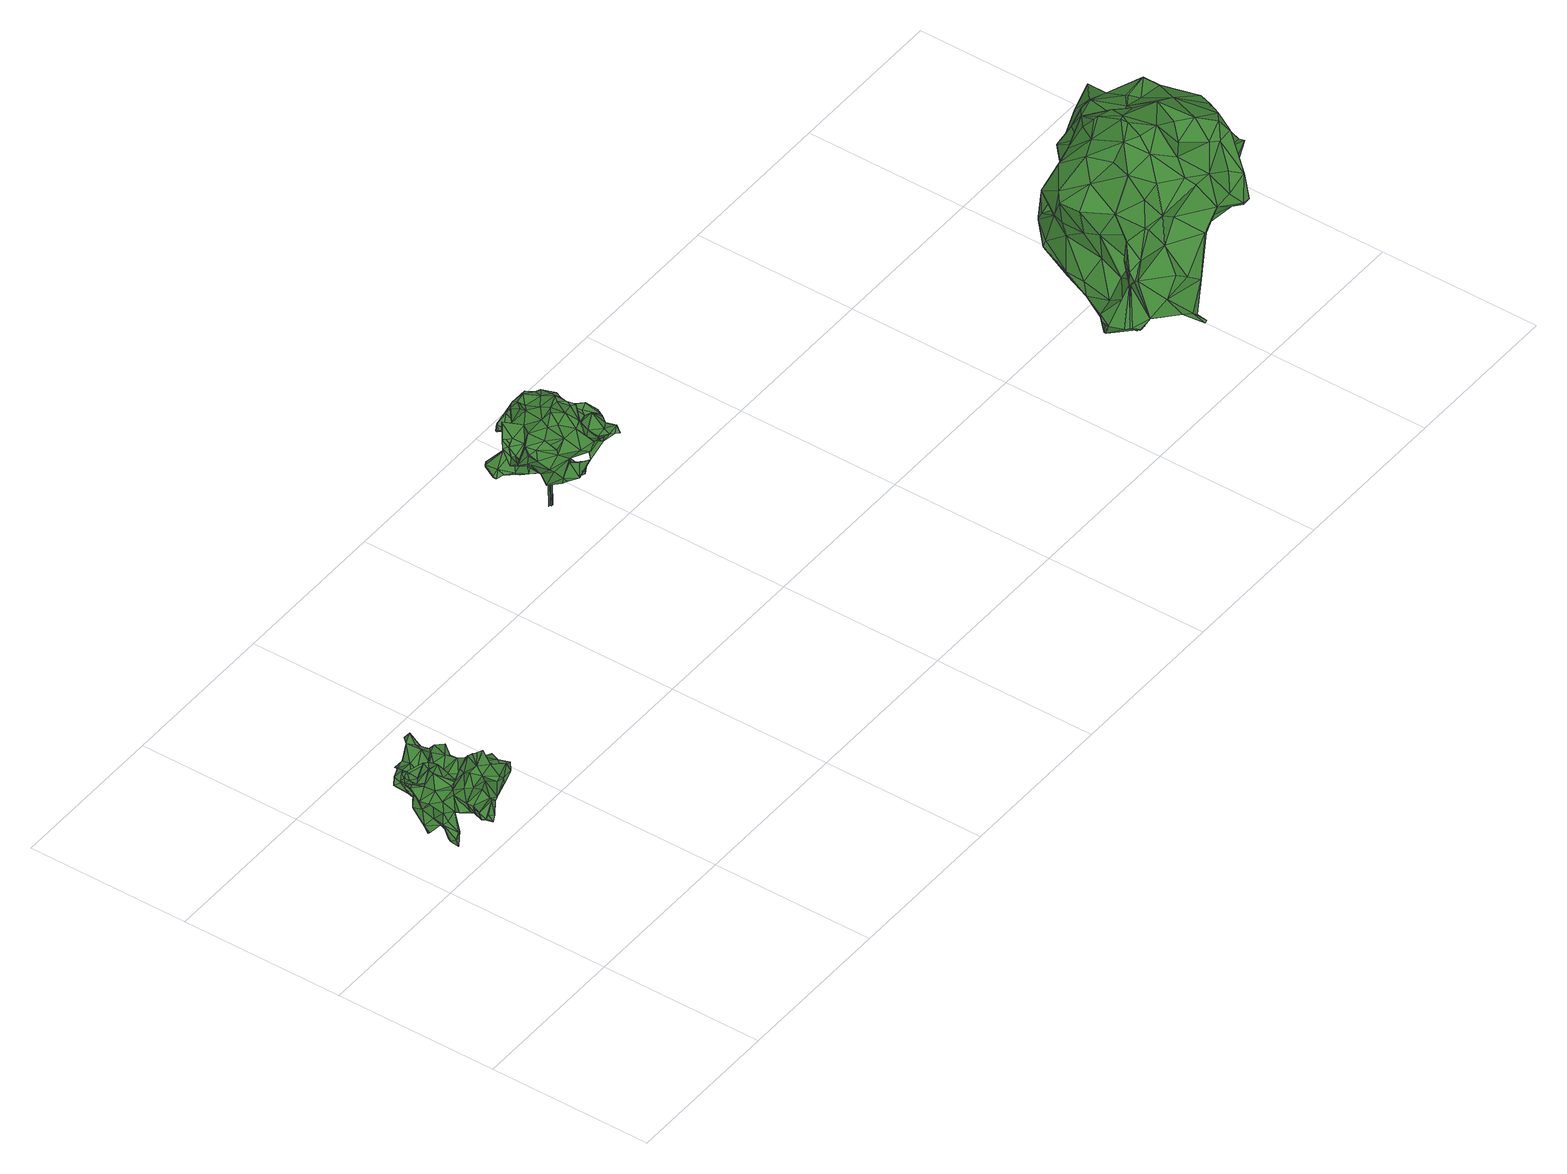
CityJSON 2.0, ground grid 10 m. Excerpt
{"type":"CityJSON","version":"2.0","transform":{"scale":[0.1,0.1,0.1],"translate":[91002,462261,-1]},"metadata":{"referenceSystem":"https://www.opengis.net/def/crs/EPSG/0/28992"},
"CityObjects":{
"tree1":{"type":"SolitaryVegetationObject","attributes":{"gtid":287,"crown_width_m":5.59,"crown_median_z":4.07,"trunk_H_m":3.71,"trunk_DBH_m":0.166,"trunk_radius_m":0.0831,"trunk_base_height_m":0.36,"original_gtid":"292"},"geometry":[{"type":"MultiSurface","lod":"3","boundaries":[[[0,1,2]],[[3,4,5]],[[6,7,8]],[[9,10,11]],[[12,13,14]],[[15,16,17]],[[4,18,19]],[[20,21,22]],[[23,24,25]],[[26,27,28]],[[29,30,31]],[[32,33,34]],[[32,8,33]],[[35,36,23]],[[37,38,39]],[[37,39,40]],[[33,24,23]],[[17,41,42]],[[43,44,45]],[[35,23,25]],[[46,47,48]],[[49,48,47]],[[50,51,52]],[[53,54,7]],[[55,56,57]],[[58,59,20]],[[43,60,44]],[[43,61,60]],[[62,63,64]],[[65,64,63]],[[66,17,67]],[[15,68,69]],[[17,42,67]],[[70,71,68]],[[72,73,65]],[[74,75,76]],[[36,77,78]],[[79,54,80]],[[26,78,27]],[[81,82,83]],[[84,82,81]],[[85,86,14]],[[87,88,29]],[[89,90,91]],[[91,90,92]],[[93,94,95]],[[87,96,88]],[[42,41,97]],[[56,79,57]],[[48,98,99]],[[100,18,101]],[[102,103,104]],[[20,59,105]],[[21,106,22]],[[107,108,109]],[[110,111,112]],[[113,3,5]],[[114,115,116]],[[117,49,54]],[[55,118,56]],[[119,118,55]],[[2,120,0]],[[17,68,15]],[[4,121,5]],[[48,122,1]],[[55,57,123]],[[55,123,124]],[[13,125,85]],[[20,126,37]],[[46,24,127]],[[128,96,87]],[[94,129,130]],[[105,59,81]],[[131,132,102]],[[10,133,128]],[[9,133,10]],[[42,99,98]],[[42,134,99]],[[135,26,28]],[[19,100,136]],[[135,31,30]],[[22,106,137]],[[19,18,100]],[[37,138,139]],[[37,140,138]],[[95,94,130]],[[64,65,10]],[[73,119,124]],[[43,141,61]],[[142,12,105]],[[29,143,76]],[[44,60,144]],[[44,144,145]],[[146,107,147]],[[148,82,149]],[[150,151,39]],[[152,51,50]],[[79,153,54]],[[34,33,154]],[[73,155,65]],[[156,157,158]],[[36,159,142]],[[82,160,156]],[[161,81,104]],[[54,162,117]],[[163,164,131]],[[66,70,17]],[[68,17,70]],[[33,127,24]],[[62,165,63]],[[60,166,162]],[[60,162,153]],[[65,167,72]],[[13,85,14]],[[168,156,169]],[[170,171,172]],[[170,172,173]],[[111,174,95]],[[175,82,148]],[[29,31,143]],[[120,163,47]],[[176,177,178]],[[85,179,150]],[[180,77,102]],[[6,96,128]],[[5,121,181]],[[23,154,33]],[[182,154,23]],[[149,82,156]],[[12,125,13]],[[142,125,12]],[[183,184,167]],[[183,167,185]],[[54,53,186]],[[186,187,54]],[[188,189,31]],[[62,87,29]],[[36,142,151]],[[36,151,104]],[[34,26,190]],[[74,51,75]],[[52,51,74]],[[10,87,64]],[[128,87,10]],[[43,191,141]],[[117,192,49]],[[187,57,79]],[[187,123,57]],[[126,38,37]],[[172,115,193]],[[62,64,87]],[[194,181,4]],[[195,130,129]],[[158,196,197]],[[137,106,38]],[[198,38,106]],[[143,31,189]],[[126,137,38]],[[131,100,101]],[[22,126,20]],[[81,161,105]],[[148,81,59]],[[148,59,175]],[[193,170,173]],[[183,145,184]],[[49,122,48]],[[70,98,99]],[[26,182,78]],[[199,168,200]],[[183,44,145]],[[102,77,103]],[[130,112,95]],[[62,29,76]],[[138,58,139]],[[58,20,139]],[[20,37,139]],[[144,118,119]],[[53,201,186]],[[202,170,44]],[[120,92,163]],[[63,185,167]],[[99,71,70]],[[16,41,17]],[[203,41,16]],[[204,192,191]],[[75,165,76]],[[205,5,194]],[[205,194,93]],[[206,207,24]],[[206,24,208]],[[6,209,96]],[[210,209,6]],[[211,27,78]],[[208,24,46]],[[32,6,8]],[[7,47,8]],[[5,181,194]],[[4,181,121]],[[18,199,101]],[[175,160,82]],[[3,18,4]],[[3,199,18]],[[94,93,129]],[[49,192,122]],[[212,93,174]],[[95,174,93]],[[127,33,47]],[[35,207,159]],[[141,191,192]],[[103,77,36]],[[80,187,79]],[[168,157,156]],[[213,81,214]],[[12,14,86]],[[163,215,47]],[[95,112,111]],[[216,147,107]],[[20,105,21]],[[216,146,147]],[[97,207,203]],[[45,193,173]],[[86,198,106]],[[137,126,22]],[[217,205,218]],[[153,162,54]],[[72,167,184]],[[63,167,65]],[[25,207,35]],[[51,165,75]],[[62,76,165]],[[69,68,71]],[[141,192,117]],[[112,130,195]],[[112,195,110]],[[171,51,152]],[[179,207,97]],[[213,214,147]],[[55,124,119]],[[175,219,160]],[[36,35,159]],[[83,219,175]],[[202,171,170]],[[202,183,152]],[[135,30,88]],[[29,88,30]],[[54,187,80]],[[10,155,11]],[[110,194,4]],[[204,2,1]],[[93,195,129]],[[93,194,195]],[[110,195,194]],[[196,158,157]],[[220,203,16]],[[184,145,144]],[[70,66,98]],[[158,178,156]],[[36,78,182]],[[23,36,182]],[[220,97,203]],[[122,192,1]],[[204,1,192]],[[0,99,1]],[[7,54,49]],[[83,58,138]],[[138,140,83]],[[40,140,37]],[[89,221,222]],[[89,50,221]],[[115,114,193]],[[216,109,140]],[[189,188,217]],[[107,109,216]],[[107,147,69]],[[165,51,152]],[[69,223,15]],[[147,223,69]],[[86,150,198]],[[180,211,78]],[[160,219,156]],[[168,224,200]],[[180,200,224]],[[189,225,143]],[[48,208,46]],[[223,39,151]],[[102,104,81]],[[217,218,189]],[[150,39,198]],[[216,40,146]],[[216,140,40]],[[221,111,110]],[[141,162,166]],[[32,210,6]],[[34,210,32]],[[226,164,163]],[[42,98,67]],[[48,1,98]],[[1,99,98]],[[49,47,7]],[[73,124,155]],[[10,65,155]],[[143,52,76]],[[185,165,152]],[[185,152,183]],[[124,123,155]],[[16,203,227]],[[135,190,26]],[[219,82,84]],[[83,82,219]],[[200,180,132]],[[200,132,199]],[[101,199,132]],[[131,101,132]],[[135,197,31]],[[225,189,218]],[[179,97,151]],[[88,190,135]],[[60,118,144]],[[56,118,60]],[[182,228,154]],[[26,228,182]],[[225,218,205]],[[221,50,111]],[[31,197,188]],[[188,197,196]],[[220,151,97]],[[81,109,146]],[[81,213,102]],[[89,229,50]],[[116,229,89]],[[89,91,116]],[[202,229,116]],[[230,50,229]],[[230,229,152]],[[102,213,131]],[[128,133,6]],[[105,161,142]],[[3,168,199]],[[113,231,168]],[[113,168,3]],[[222,90,89]],[[113,5,217]],[[205,217,5]],[[168,169,224]],[[45,44,193]],[[156,219,169]],[[219,84,169]],[[81,148,224]],[[85,159,179]],[[211,224,148]],[[193,44,170]],[[180,224,211]],[[66,67,98]],[[19,136,222]],[[116,115,202]],[[11,155,186]],[[123,186,155]],[[186,123,187]],[[4,222,110]],[[19,222,4]],[[180,78,77]],[[97,134,42]],[[153,79,56]],[[56,60,153]],[[191,43,204]],[[108,140,109]],[[114,204,43]],[[114,43,45]],[[45,193,114]],[[104,103,36]],[[146,109,107]],[[38,198,39]],[[12,86,21]],[[21,105,12]],[[110,222,221]],[[157,168,231]],[[156,178,149]],[[116,2,114]],[[116,120,2]],[[188,196,231]],[[217,188,231]],[[217,231,113]],[[157,231,196]],[[213,227,207]],[[203,207,227]],[[223,151,220]],[[212,225,93]],[[39,223,40]],[[40,223,146]],[[207,25,24]],[[222,136,90]],[[146,223,147]],[[16,15,223]],[[203,97,41]],[[205,93,225]],[[99,215,71]],[[28,197,135]],[[176,178,197]],[[176,197,27]],[[27,197,28]],[[178,158,197]],[[85,150,86]],[[106,21,86]],[[73,72,119]],[[184,119,72]],[[144,119,184]],[[213,71,131]],[[179,151,150]],[[171,115,172]],[[63,165,185]],[[230,152,50]],[[84,224,169]],[[136,100,90]],[[111,50,52]],[[212,174,52]],[[111,52,174]],[[202,152,229]],[[125,142,159]],[[85,125,159]],[[224,84,81]],[[83,59,58]],[[175,59,83]],[[61,166,60]],[[141,166,61]],[[225,212,52]],[[225,52,143]],[[96,209,88]],[[210,88,209]],[[204,114,2]],[[203,134,97]],[[48,99,208]],[[186,9,11]],[[127,47,46]],[[201,9,186]],[[201,133,9]],[[117,162,141]],[[190,210,34]],[[88,210,190]],[[16,227,213]],[[213,232,208]],[[33,8,47]],[[27,177,176]],[[140,108,83]],[[109,83,108]],[[149,178,177]],[[109,81,83]],[[147,233,213]],[[69,213,233]],[[69,233,147]],[[71,215,131]],[[163,131,215]],[[27,211,180]],[[53,234,201]],[[208,16,213]],[[163,92,226]],[[100,226,92]],[[76,52,74]],[[120,91,92]],[[203,16,134]],[[213,69,71]],[[120,116,91]],[[7,234,53]],[[6,234,7]],[[133,234,6]],[[201,234,133]],[[104,151,161]],[[142,161,151]],[[202,171,152]],[[220,16,223]],[[102,132,235]],[[180,235,132]],[[102,235,180]],[[202,44,183]],[[172,193,173]],[[51,171,202]],[[100,92,90]],[[115,171,202]],[[99,47,215]],[[0,47,99]],[[120,47,0]],[[131,164,100]],[[226,100,164]],[[177,27,180]],[[177,180,149]],[[148,149,180]],[[148,180,211]],[[134,16,99]],[[208,99,16]],[[202,152,51]],[[34,228,26]],[[34,154,228]],[[146,147,214]],[[146,214,81]],[[179,159,207]],[[207,206,232]],[[213,207,232]],[[206,208,232]],[[236,237,238]],[[236,238,239]],[[239,238,240]],[[238,237,241]],[[238,241,240]],[[241,237,240]],[[240,237,242]],[[242,237,243]],[[242,243,240]],[[243,237,244]],[[243,244,240]],[[237,245,244]],[[245,237,246]],[[245,246,244]],[[244,246,247]],[[244,247,240]],[[246,237,236]],[[246,236,247]],[[247,236,239]],[[247,239,240]]]}]},
"tree2":{"type":"SolitaryVegetationObject","attributes":{"gtid":265,"crown_width_m":5.93,"crown_median_z":4.96,"trunk_H_m":4.66,"trunk_DBH_m":0.208,"trunk_radius_m":0.104,"trunk_base_height_m":0.3,"original_gtid":"270"},"geometry":[{"type":"MultiSurface","lod":"3","boundaries":[[[248,249,250]],[[251,252,253]],[[254,255,256]],[[254,256,257]],[[258,259,260]],[[261,262,263]],[[264,265,266]],[[267,268,269]],[[270,271,272]],[[273,274,275]],[[276,277,278]],[[262,279,280]],[[262,280,263]],[[281,282,283]],[[284,285,253]],[[286,287,288]],[[289,290,291]],[[270,292,271]],[[271,293,294]],[[258,295,296]],[[297,266,298]],[[299,287,286]],[[300,301,302]],[[303,304,305]],[[306,307,308]],[[309,310,311]],[[312,313,314]],[[315,316,317]],[[318,319,320]],[[297,321,266]],[[298,322,323]],[[324,323,322]],[[322,265,325]],[[326,327,328]],[[329,321,297]],[[330,331,332]],[[333,334,265]],[[329,297,335]],[[336,257,337]],[[338,339,340]],[[338,340,341]],[[342,343,251]],[[344,283,289]],[[345,346,249]],[[287,299,347]],[[335,348,329]],[[349,350,351]],[[305,345,304]],[[352,353,354]],[[250,302,355]],[[342,259,258]],[[356,357,358]],[[291,318,276]],[[359,360,361]],[[362,363,364]],[[353,365,366]],[[293,367,368]],[[369,318,291]],[[309,370,371]],[[307,371,370]],[[307,370,309]],[[258,296,343]],[[372,319,373]],[[374,273,332]],[[375,376,274]],[[377,378,379]],[[270,272,309]],[[289,282,290]],[[380,381,382]],[[251,343,252]],[[383,384,385]],[[288,287,386]],[[376,387,388]],[[266,321,264]],[[283,389,281]],[[344,389,283]],[[390,389,344]],[[342,251,391]],[[295,392,393]],[[394,395,396]],[[397,398,399]],[[381,365,400]],[[343,284,252]],[[253,252,284]],[[289,283,282]],[[394,401,402]],[[373,402,401]],[[371,310,309]],[[249,354,353]],[[250,249,353]],[[256,327,403]],[[403,327,404]],[[405,368,406]],[[321,407,408]],[[409,408,407]],[[410,395,411]],[[412,413,414]],[[355,302,415]],[[413,302,355]],[[416,316,417]],[[280,279,418]],[[269,419,420]],[[328,377,379]],[[309,311,270]],[[276,278,372]],[[421,410,395]],[[422,423,424]],[[328,423,422]],[[425,426,248]],[[427,274,376]],[[279,262,330]],[[418,428,280]],[[261,330,262]],[[419,429,298]],[[430,298,429]],[[430,429,419]],[[288,386,431]],[[257,432,337]],[[255,254,416]],[[384,433,434]],[[435,304,303]],[[291,290,428]],[[280,436,437]],[[274,331,330]],[[261,274,330]],[[438,269,439]],[[319,277,440]],[[380,441,367]],[[368,367,441]],[[442,302,310]],[[315,351,316]],[[274,427,331]],[[291,344,289]],[[347,443,314]],[[444,445,446]],[[346,354,249]],[[447,448,449]],[[380,449,448]],[[251,407,321]],[[400,420,450]],[[364,347,314]],[[349,347,364]],[[421,410,433]],[[451,452,453]],[[432,379,337]],[[418,279,369]],[[373,437,436]],[[379,454,336]],[[455,332,273]],[[331,427,456]],[[410,411,457]],[[376,375,387]],[[376,387,427]],[[349,287,347]],[[331,456,376]],[[268,267,348]],[[268,348,335]],[[458,329,348]],[[458,348,259]],[[458,259,329]],[[459,460,461]],[[298,323,450]],[[348,267,341]],[[328,327,423]],[[256,403,462]],[[463,417,464]],[[355,415,250]],[[359,465,360]],[[383,466,433]],[[313,467,468]],[[397,363,398]],[[381,380,292]],[[330,369,279]],[[469,450,323]],[[469,323,324]],[[291,276,344]],[[282,428,290]],[[253,470,465]],[[285,471,470]],[[285,470,253]],[[397,324,322]],[[371,442,310]],[[472,442,371]],[[286,473,299]],[[249,248,345]],[[346,305,345]],[[389,436,281]],[[317,468,474]],[[402,275,396]],[[351,350,417]],[[293,405,294]],[[278,277,319]],[[442,475,302]],[[415,328,426]],[[422,426,328]],[[260,426,422]],[[415,426,425]],[[456,427,296]],[[476,423,327]],[[258,343,342]],[[343,296,284]],[[477,435,269]],[[267,269,435]],[[478,412,294]],[[340,260,259]],[[479,420,400]],[[363,334,480]],[[333,480,334]],[[306,371,307]],[[309,272,307]],[[387,376,456]],[[359,361,476]],[[295,456,296]],[[481,482,470]],[[386,287,474]],[[399,448,447]],[[483,253,465]],[[484,485,360]],[[465,484,360]],[[360,485,264]],[[486,448,399]],[[340,487,488]],[[332,273,330]],[[446,412,444]],[[351,315,349]],[[287,349,315]],[[400,450,469]],[[329,391,321]],[[287,315,474]],[[280,428,436]],[[473,431,467]],[[474,468,386]],[[317,313,468]],[[342,391,259]],[[329,259,391]],[[312,489,467]],[[392,482,393]],[[311,366,365]],[[336,431,386]],[[303,341,267]],[[422,424,392]],[[459,461,490]],[[284,387,393]],[[284,393,285]],[[310,302,353]],[[441,380,486]],[[491,492,493]],[[473,406,441]],[[367,292,380]],[[255,416,417]],[[484,465,494]],[[372,495,276]],[[471,496,470]],[[470,496,481]],[[460,379,327]],[[281,428,282]],[[373,401,437]],[[263,280,437]],[[288,431,286]],[[473,286,431]],[[254,316,416]],[[259,348,487]],[[479,400,365]],[[384,434,385]],[[356,497,277]],[[306,497,356]],[[455,273,318]],[[461,468,431]],[[248,304,345]],[[399,447,397]],[[324,397,447]],[[481,432,482]],[[487,341,488]],[[498,435,341]],[[499,341,435]],[[326,489,404]],[[293,271,292]],[[337,379,336]],[[474,315,317]],[[447,449,324]],[[298,450,419]],[[420,419,450]],[[269,420,477]],[[374,500,414]],[[328,379,327]],[[253,409,251]],[[417,350,453]],[[417,453,501]],[[320,457,411]],[[260,422,258]],[[332,500,374]],[[303,502,488]],[[340,259,487]],[[298,266,322]],[[263,437,401]],[[311,365,503]],[[314,313,362]],[[250,415,425]],[[457,385,434]],[[457,434,410]],[[346,352,354]],[[411,378,377]],[[312,467,313]],[[387,456,295]],[[383,446,445]],[[478,294,489]],[[345,339,504]],[[321,408,361]],[[361,264,321]],[[410,434,433]],[[413,505,302]],[[320,411,455]],[[320,455,318]],[[485,333,265]],[[402,319,318]],[[479,365,353]],[[479,353,352]],[[427,387,296]],[[473,312,299]],[[441,312,473]],[[271,308,272]],[[293,292,367]],[[268,439,269]],[[431,468,467]],[[472,506,492]],[[417,316,351]],[[482,483,470]],[[494,255,417]],[[393,388,387]],[[405,478,294]],[[385,446,383]],[[507,489,326]],[[489,507,301]],[[254,313,317]],[[508,489,301]],[[508,478,489]],[[509,308,478]],[[500,332,377]],[[267,435,303]],[[324,382,469]],[[486,380,448]],[[379,378,454]],[[432,328,379]],[[484,494,463]],[[412,510,306]],[[417,463,494]],[[483,482,511]],[[294,308,271]],[[371,356,506]],[[327,337,257]],[[431,490,461]],[[486,512,441]],[[345,304,498]],[[435,498,304]],[[386,468,336]],[[382,324,449]],[[382,449,380]],[[471,393,496]],[[285,393,471]],[[250,425,248]],[[507,415,301]],[[336,468,257]],[[382,400,469]],[[381,400,382]],[[507,326,328]],[[415,507,328]],[[411,396,410]],[[422,392,258]],[[490,431,336]],[[481,393,432]],[[496,393,481]],[[377,379,459]],[[295,393,387]],[[479,352,504]],[[346,504,352]],[[371,506,472]],[[457,510,412]],[[294,412,308]],[[306,308,412]],[[345,504,346]],[[409,476,408]],[[361,408,476]],[[490,336,454]],[[251,321,391]],[[375,388,387]],[[299,312,443]],[[347,299,443]],[[314,362,364]],[[459,414,377]],[[440,277,497]],[[500,377,414]],[[314,443,312]],[[376,388,331]],[[266,265,322]],[[326,404,327]],[[395,402,411]],[[395,394,402]],[[396,274,261]],[[484,333,485]],[[484,463,464]],[[452,484,464]],[[455,377,332]],[[455,411,377]],[[322,325,397]],[[257,462,313]],[[482,432,393]],[[506,356,358]],[[414,413,355]],[[374,414,355]],[[412,414,459]],[[479,339,420]],[[420,499,477]],[[504,339,479]],[[440,497,320]],[[508,300,478]],[[353,366,310]],[[311,310,366]],[[411,421,378]],[[421,454,378]],[[410,396,395]],[[491,472,492]],[[256,476,327]],[[360,264,361]],[[509,513,308]],[[300,513,509]],[[389,390,436]],[[372,373,436]],[[372,436,390]],[[281,436,428]],[[350,364,451]],[[350,451,453]],[[348,341,487]],[[419,438,430]],[[512,514,404]],[[260,340,426]],[[248,426,340]],[[357,374,355]],[[349,364,350]],[[319,440,320]],[[428,418,369]],[[433,384,383]],[[292,270,503]],[[412,478,413]],[[413,478,308]],[[485,265,264]],[[415,302,301]],[[359,255,465]],[[371,306,356]],[[325,334,363]],[[325,363,397]],[[325,265,334]],[[428,369,291]],[[318,273,374]],[[273,369,330]],[[369,273,318]],[[356,277,357]],[[411,402,396]],[[320,497,510]],[[306,510,497]],[[466,445,444]],[[490,466,444]],[[383,445,466]],[[501,464,417]],[[327,379,337]],[[498,340,339]],[[341,340,498]],[[441,512,489]],[[441,489,312]],[[263,396,261]],[[401,396,263]],[[444,412,490]],[[421,411,410]],[[254,317,316]],[[488,341,303]],[[399,398,362]],[[362,398,363]],[[258,392,295]],[[498,339,345]],[[251,409,407]],[[468,313,257]],[[254,257,313]],[[256,255,359]],[[466,490,454]],[[433,466,454]],[[433,454,421]],[[477,499,435]],[[401,394,396]],[[509,478,300]],[[256,359,476]],[[362,313,462]],[[512,404,489]],[[298,430,297]],[[402,373,319]],[[396,275,274]],[[372,278,319]],[[331,274,332]],[[388,274,331]],[[375,274,388]],[[490,412,459]],[[340,502,248]],[[424,423,409]],[[482,392,409]],[[488,502,340]],[[392,424,409]],[[355,302,515]],[[491,515,302]],[[457,320,510]],[[368,441,406]],[[362,404,514]],[[362,514,399]],[[486,399,514]],[[499,338,341]],[[339,338,420]],[[499,420,338]],[[335,439,268]],[[438,439,335]],[[311,503,270]],[[446,385,457]],[[446,457,412]],[[363,451,364]],[[480,451,363]],[[300,302,505]],[[461,460,468]],[[483,409,253]],[[293,368,405]],[[277,276,318]],[[353,302,250]],[[489,406,467]],[[478,406,489]],[[374,357,277]],[[318,374,277]],[[468,460,257]],[[460,327,257]],[[297,430,438]],[[438,335,297]],[[467,406,473]],[[494,465,255]],[[318,275,402]],[[273,275,318]],[[256,462,257]],[[403,404,462]],[[362,462,404]],[[405,406,478]],[[512,486,514]],[[274,273,332]],[[413,513,300]],[[308,513,413]],[[475,491,302]],[[476,409,511]],[[423,476,511]],[[301,300,508]],[[482,409,511]],[[423,511,409]],[[511,409,483]],[[480,452,451]],[[333,452,480]],[[452,333,484]],[[453,464,501]],[[453,452,464]],[[344,276,495]],[[344,495,390]],[[272,308,307]],[[372,390,495]],[[492,506,358]],[[304,502,303]],[[413,300,505]],[[357,355,515]],[[483,465,470]],[[358,357,515]],[[472,475,442]],[[472,491,475]],[[358,515,492]],[[492,515,493]],[[493,515,491]],[[381,503,365]],[[292,503,381]],[[438,419,269]],[[284,296,387]],[[460,459,379]],[[248,502,304]],[[516,517,518]],[[516,518,519]],[[519,518,520]],[[519,520,521]],[[520,518,522]],[[520,522,521]],[[518,517,523]],[[518,523,522]],[[523,517,524]],[[523,524,522]],[[522,524,525]],[[522,525,521]],[[524,517,526]],[[524,526,525]],[[525,524,521]],[[524,517,527]],[[524,527,521]],[[521,527,528]],[[527,517,529]],[[527,529,528]],[[528,529,530]],[[528,530,521]],[[529,517,530]],[[517,516,530]],[[530,516,519]],[[530,519,521]]]}]},
"tree3":{"type":"SolitaryVegetationObject","attributes":{"gtid":161,"crown_width_m":12.44,"crown_median_z":8.59,"trunk_H_m":8.67,"trunk_DBH_m":0.726,"trunk_radius_m":0.363,"trunk_base_height_m":-0.08,"original_gtid":"165"},"geometry":[{"type":"Solid","lod":"3","boundaries":[[[[531,532,533]],[[534,535,536]],[[537,538,539]],[[540,538,537]],[[541,542,543]],[[544,545,546]],[[547,548,549]],[[547,550,548]],[[551,552,553]],[[554,555,556]],[[557,558,559]],[[560,561,562]],[[563,564,565]],[[566,567,568]],[[569,570,571]],[[539,538,557]],[[559,558,552]],[[536,572,573]],[[574,575,576]],[[577,578,579]],[[580,581,582]],[[583,580,582]],[[584,585,586]],[[587,584,586]],[[588,589,590]],[[591,592,593]],[[594,593,592]],[[595,545,544]],[[596,597,555]],[[598,554,599]],[[600,601,602]],[[597,603,604]],[[538,605,557]],[[599,554,606]],[[607,608,609]],[[610,611,612]],[[613,614,615]],[[587,616,617]],[[607,535,534]],[[548,618,619]],[[558,557,605]],[[620,566,621]],[[564,606,622]],[[572,578,577]],[[572,577,623]],[[624,625,626]],[[625,627,626]],[[576,575,600]],[[628,552,558]],[[629,630,631]],[[632,633,634]],[[635,636,587]],[[637,638,593]],[[639,638,637]],[[639,637,593]],[[640,641,642]],[[540,605,538]],[[602,576,600]],[[558,605,628]],[[643,644,645]],[[646,647,634]],[[599,594,598]],[[648,649,650]],[[648,598,649]],[[651,575,652]],[[570,653,654]],[[655,595,532]],[[533,532,595]],[[601,656,635]],[[640,657,658]],[[640,655,657]],[[539,612,537]],[[586,659,590]],[[660,590,659]],[[661,662,663]],[[664,662,661]],[[665,621,666]],[[667,668,540]],[[669,670,654]],[[569,671,570]],[[672,673,649]],[[674,649,673]],[[651,652,675]],[[676,583,582]],[[677,678,679]],[[680,681,682]],[[580,683,581]],[[684,685,534]],[[686,534,685]],[[600,575,651]],[[622,604,565]],[[641,640,658]],[[687,688,667]],[[619,689,548]],[[690,691,603]],[[551,692,693]],[[694,693,692]],[[695,670,696]],[[567,697,698]],[[615,614,699]],[[696,670,669]],[[669,700,701]],[[534,536,684]],[[686,702,687]],[[703,704,532]],[[657,705,532]],[[706,629,707]],[[555,597,556]],[[708,709,710]],[[640,711,655]],[[572,623,580]],[[573,572,580]],[[582,646,676]],[[712,713,684]],[[713,702,684]],[[714,715,706]],[[714,706,664]],[[536,716,684]],[[678,677,717]],[[642,717,677]],[[543,663,718]],[[712,684,719]],[[716,573,720]],[[610,650,673]],[[712,719,720]],[[664,712,720]],[[546,679,652]],[[677,679,546]],[[568,721,566]],[[719,716,720]],[[536,578,572]],[[705,655,532]],[[657,655,705]],[[544,722,595]],[[719,684,716]],[[580,623,683]],[[537,534,686]],[[537,686,540]],[[531,533,547]],[[716,536,573]],[[669,654,653]],[[723,724,725]],[[574,725,724]],[[678,642,679]],[[726,727,542]],[[583,720,580]],[[573,580,720]],[[723,546,724]],[[593,614,591]],[[728,729,560]],[[564,599,606]],[[556,606,554]],[[622,606,556]],[[678,717,642]],[[730,731,732]],[[733,680,730]],[[730,680,731]],[[734,735,646]],[[652,724,546]],[[696,669,723]],[[544,723,669]],[[736,737,738]],[[703,541,739]],[[715,714,740]],[[741,562,561]],[[742,743,531]],[[621,744,619]],[[665,744,621]],[[676,714,583]],[[676,740,714]],[[571,745,746]],[[570,745,571]],[[663,665,747]],[[531,743,532]],[[552,628,553]],[[609,608,611]],[[683,577,581]],[[560,562,728]],[[553,698,697]],[[732,694,748]],[[667,686,687]],[[616,729,617]],[[624,603,691]],[[749,620,621]],[[675,632,651]],[[639,585,584]],[[708,710,624]],[[629,706,715]],[[639,563,585]],[[656,634,647]],[[656,601,634]],[[631,630,632]],[[645,750,643]],[[564,594,599]],[[751,752,753]],[[622,556,597]],[[622,565,564]],[[733,754,588]],[[590,681,680]],[[731,680,682]],[[755,581,756]],[[590,589,729]],[[575,574,724]],[[735,636,656]],[[757,758,759]],[[565,604,659]],[[660,659,604]],[[540,686,667]],[[753,760,681]],[[753,681,590]],[[585,659,586]],[[665,663,744]],[[761,762,559]],[[639,763,638]],[[548,743,742]],[[689,743,548]],[[715,740,630]],[[715,630,629]],[[613,672,614]],[[761,559,552]],[[575,724,652]],[[554,648,555]],[[598,648,554]],[[690,596,648]],[[624,596,603]],[[690,603,596]],[[541,737,739]],[[736,739,737]],[[675,631,632]],[[674,673,650]],[[674,650,649]],[[613,609,672]],[[574,741,764]],[[765,752,751]],[[709,752,765]],[[634,601,766]],[[672,591,614]],[[591,672,649]],[[682,709,708]],[[693,694,732]],[[696,764,695]],[[574,764,696]],[[741,574,576]],[[544,669,701]],[[555,648,596]],[[710,765,624]],[[553,697,551]],[[767,650,610]],[[577,768,581]],[[708,624,626]],[[557,769,539]],[[567,566,770]],[[620,770,566]],[[770,620,567]],[[541,703,726]],[[760,682,681]],[[641,771,772]],[[682,708,731]],[[708,626,731]],[[682,760,709]],[[773,650,767]],[[588,590,680]],[[588,680,733]],[[593,638,614]],[[699,614,638]],[[699,638,763]],[[584,763,639]],[[774,590,775]],[[683,623,577]],[[675,652,776]],[[624,773,625]],[[549,645,777]],[[610,769,767]],[[588,778,589]],[[625,762,627]],[[767,559,625]],[[610,673,611]],[[615,577,613]],[[550,618,548]],[[642,711,640]],[[619,542,689]],[[563,594,564]],[[635,656,636]],[[546,723,544]],[[553,628,698]],[[749,569,620]],[[777,531,547]],[[663,662,718]],[[571,746,692]],[[569,571,620]],[[695,764,779]],[[587,586,616]],[[720,780,664]],[[714,664,780]],[[567,698,568]],[[729,616,586]],[[729,586,590]],[[583,780,720]],[[653,781,700]],[[547,700,781]],[[714,780,583]],[[782,738,707]],[[782,707,629]],[[605,698,628]],[[622,597,604]],[[726,542,541]],[[610,612,539]],[[550,569,618]],[[568,698,668]],[[605,668,698]],[[629,631,783]],[[668,605,540]],[[768,756,581]],[[611,672,609]],[[531,777,644]],[[645,644,777]],[[643,742,644]],[[644,742,531]],[[668,688,568]],[[702,685,684]],[[686,685,702]],[[667,688,668]],[[617,729,728]],[[582,755,646]],[[734,646,755]],[[594,592,598]],[[679,772,776]],[[676,646,634]],[[676,634,740]],[[735,763,584]],[[735,584,636]],[[636,584,587]],[[569,550,671]],[[594,563,639]],[[738,641,736]],[[739,736,641]],[[653,570,671]],[[661,747,712]],[[713,712,747]],[[735,647,646]],[[656,647,735]],[[613,577,579]],[[613,579,607]],[[679,642,772]],[[666,747,665]],[[713,747,666]],[[661,712,664]],[[661,663,747]],[[672,611,673]],[[533,722,547]],[[693,761,551]],[[551,761,552]],[[732,761,693]],[[731,761,732]],[[710,709,765]],[[547,722,784]],[[774,751,753]],[[774,753,590]],[[763,768,699]],[[577,699,768]],[[615,699,577]],[[721,785,666]],[[596,765,597]],[[713,687,702]],[[692,551,697]],[[620,697,567]],[[571,697,620]],[[692,697,571]],[[779,560,786]],[[787,759,758]],[[587,788,635]],[[617,788,587]],[[732,748,730]],[[666,687,713]],[[687,666,688]],[[663,543,542]],[[566,721,621]],[[596,789,765]],[[624,765,789]],[[624,789,596]],[[653,700,669]],[[581,755,582]],[[749,618,569]],[[757,754,733]],[[729,589,560]],[[542,619,744]],[[542,744,663]],[[751,774,603]],[[757,759,754]],[[679,776,652]],[[547,549,777]],[[790,607,537]],[[565,659,563]],[[585,563,659]],[[559,767,769]],[[559,769,557]],[[790,611,608]],[[610,539,769]],[[765,751,597]],[[604,603,660]],[[774,775,603]],[[790,608,607]],[[660,775,590]],[[660,603,775]],[[642,641,772]],[[597,751,603]],[[739,641,703]],[[626,762,731]],[[627,762,626]],[[593,594,639]],[[666,785,688]],[[721,568,785]],[[568,688,785]],[[743,727,726]],[[666,621,721]],[[743,689,727]],[[570,758,745]],[[654,758,570]],[[692,746,758]],[[692,758,694]],[[745,758,746]],[[783,782,629]],[[761,731,762]],[[671,550,781]],[[671,781,653]],[[550,547,781]],[[547,784,700]],[[696,725,574]],[[612,611,790]],[[722,701,784]],[[786,589,778]],[[786,778,588]],[[791,602,788]],[[791,576,602]],[[723,725,696]],[[791,788,728]],[[728,788,617]],[[764,561,560]],[[741,561,764]],[[546,711,677]],[[677,711,642]],[[595,711,545]],[[655,711,595]],[[545,711,546]],[[662,664,706]],[[532,743,726]],[[532,726,703]],[[783,631,776]],[[631,675,776]],[[783,776,772]],[[758,748,694]],[[758,757,748]],[[772,771,783]],[[641,738,771]],[[783,771,782]],[[738,782,771]],[[722,544,701]],[[595,722,533]],[[650,691,648]],[[607,609,613]],[[701,700,784]],[[748,757,730]],[[733,730,757]],[[630,740,633]],[[648,691,690]],[[542,727,689]],[[635,788,601]],[[632,630,633]],[[602,601,788]],[[728,562,791]],[[634,766,632]],[[651,766,600]],[[601,600,766]],[[651,632,766]],[[791,562,576]],[[741,576,562]],[[625,559,762]],[[619,618,621]],[[749,621,618]],[[706,737,718]],[[662,706,718]],[[767,625,773]],[[649,598,592]],[[649,592,591]],[[737,706,707]],[[737,707,738]],[[548,742,549]],[[643,549,742]],[[549,750,645]],[[549,643,750]],[[695,654,670]],[[560,589,786]],[[695,779,786]],[[695,787,654]],[[758,654,787]],[[612,790,537]],[[753,752,760]],[[695,786,787]],[[787,786,759]],[[754,759,786]],[[754,786,588]],[[657,704,658]],[[532,704,657]],[[641,658,704]],[[641,704,703]],[[634,633,740]],[[768,763,756]],[[735,756,763]],[[755,756,734]],[[734,756,735]],[[607,534,537]],[[543,718,541]],[[541,718,737]],[[579,578,535]],[[579,535,607]],[[578,536,535]],[[779,792,560]],[[764,560,792]],[[764,792,779]],[[709,760,752]],[[650,773,691]],[[624,691,773]],[[793,794,795]],[[793,795,796]],[[796,795,797]],[[796,797,798]],[[795,794,799]],[[795,799,797]],[[797,799,800]],[[797,800,798]],[[799,794,801]],[[799,801,800]],[[800,801,802]],[[800,802,798]],[[801,794,803]],[[801,803,802]],[[802,803,804]],[[802,804,798]],[[803,794,805]],[[803,805,804]],[[804,805,806]],[[804,806,798]],[[806,805,807]],[[806,807,798]],[[805,794,808]],[[805,808,807]],[[807,808,809]],[[807,809,798]],[[808,794,810]],[[808,810,809]],[[809,810,811]],[[809,811,798]],[[810,794,812]],[[810,812,811]],[[811,812,813]],[[811,813,798]],[[812,794,814]],[[812,814,813]],[[814,794,815]],[[814,815,813]],[[813,815,816]],[[813,816,798]],[[815,794,817]],[[815,817,816]],[[816,817,818]],[[816,818,798]],[[817,794,819]],[[817,819,818]],[[818,819,820]],[[818,820,798]],[[819,794,821]],[[819,821,820]],[[820,821,822]],[[820,822,798]],[[821,794,823]],[[821,823,822]],[[822,823,824]],[[822,824,798]],[[823,794,825]],[[823,825,824]],[[824,825,826]],[[824,826,798]],[[825,794,827]],[[825,827,826]],[[826,827,828]],[[826,828,798]],[[828,827,829]],[[828,829,798]],[[827,794,830]],[[827,830,829]],[[829,830,831]],[[829,831,798]],[[830,794,832]],[[830,832,831]],[[831,832,833]],[[831,833,798]],[[832,794,834]],[[832,834,833]],[[833,834,835]],[[833,835,798]],[[834,794,836]],[[834,836,835]],[[835,836,837]],[[835,837,798]],[[836,794,838]],[[836,838,837]],[[837,838,839]],[[837,839,798]],[[838,794,793]],[[838,793,839]],[[839,793,796]],[[839,796,798]]]]}]}
},
"vertices":[
[42,116,46],[46,116,44],[42,114,46],[12,131,44],[21,122,40],[10,124,37],[39,117,65],[47,119,64],[43,121,63],[40,111,74],[31,105,74],[42,109,75],[41,158,55],[47,160,57],[46,163,53],[40,136,35],[43,137,39],[46,131,35],[22,124,42],[27,121,40],[32,157,45],[36,157,47],[35,161,41],[43,134,58],[47,134,55],[51,140,57],[29,129,64],[28,134,59],[23,130,64],[19,112,62],[22,115,61],[16,121,59],[38,122,55],[44,127,59],[33,125,57],[47,144,57],[41,142,57],[29,152,44],[39,157,42],[36,148,46],[31,146,42],[48,134,39],[50,132,39],[42,101,44],[36,99,49],[36,97,40],[46,127,55],[41,121,54],[48,123,48],[47,115,54],[16,109,50],[21,99,51],[14,107,53],[46,114,63],[49,114,63],[45,93,67],[50,97,60],[53,99,64],[26,155,44],[28,151,49],[46,98,54],[36,103,50],[20,105,66],[25,103,64],[26,106,72],[29,100,71],[48,125,34],[49,129,36],[38,134,36],[36,136,36],[44,125,37],[38,128,44],[33,93,68],[35,93,70],[13,103,55],[17,99,55],[16,109,62],[34,136,57],[32,137,59],[50,105,64],[53,111,64],[28,146,48],[21,145,52],[25,150,43],[21,144,52],[46,152,52],[42,156,50],[29,112,67],[25,115,62],[25,115,48],[29,120,41],[31,114,51],[32,116,52],[9,111,45],[9,106,36],[10,103,38],[31,116,66],[51,140,45],[45,125,38],[41,127,44],[27,124,45],[25,125,47],[36,136,50],[39,137,54],[37,143,45],[35,151,49],[40,158,41],[28,139,38],[25,142,37],[28,142,38],[21,111,38],[13,103,42],[14,104,36],[11,132,45],[36,106,45],[31,101,42],[33,108,46],[45,111,55],[44,98,65],[40,94,65],[38,116,49],[11,122,32],[52,116,45],[44,98,66],[41,93,75],[44,154,54],[35,160,41],[46,128,55],[37,115,72],[10,108,36],[12,103,32],[34,129,47],[27,130,54],[38,113,73],[48,134,40],[21,126,65],[29,120,40],[38,160,40],[23,153,41],[26,155,43],[26,146,37],[45,109,47],[42,149,55],[13,114,57],[38,96,58],[33,94,54],[31,142,40],[32,140,40],[25,146,53],[20,141,53],[45,152,43],[44,145,46],[25,103,51],[44,105,60],[36,130,55],[39,102,71],[17,142,53],[11,136,58],[14,134,58],[45,146,55],[18,145,52],[35,147,46],[44,108,57],[35,118,52],[31,124,55],[22,105,54],[40,108,56],[33,101,64],[17,136,51],[20,141,52],[30,98,41],[27,99,42],[29,98,41],[32,95,39],[12,103,42],[23,148,52],[23,128,56],[20,136,53],[16,134,56],[46,149,47],[25,139,52],[11,121,33],[35,136,57],[32,97,55],[33,93,57],[33,103,57],[41,106,70],[50,105,65],[9,126,54],[10,121,54],[26,123,60],[47,105,39],[48,112,46],[33,99,41],[14,116,39],[13,110,37],[10,133,59],[17,129,57],[42,156,42],[18,130,46],[20,136,52],[40,112,63],[29,102,44],[47,139,43],[43,108,39],[13,120,42],[40,133,54],[47,140,52],[41,129,48],[34,111,58],[33,120,55],[30,139,59],[11,109,47],[37,139,46],[31,145,42],[41,128,48],[30,142,39],[11,126,47],[12,120,53],[19,145,52],[44,141,43],[15,113,45],[23,114,40],[40,141,43],[25,141,51],[12,113,50],[28,120,52],[44,140,43],[32,129,56],[27,110,50],[22,107,54],[12,132,54],[36,135,50],[38,140,44],[41,116,63],[34,133,55],[33,120,14],[32,120,14],[33,121,14],[33,123,51],[32,123,51],[32,121,14],[31,123,51],[31,122,51],[32,122,51],[32,119,14],[33,119,14],[33,122,51],
[263,242,56],[261,247,66],[266,244,64],[261,215,54],[264,214,50],[269,210,51],[292,222,61],[288,217,64],[282,223,65],[290,228,58],[261,224,50],[256,226,55],[264,230,57],[276,248,30],[271,250,31],[274,254,27],[272,205,70],[275,205,75],[266,207,74],[248,235,62],[249,229,71],[252,233,73],[282,256,77],[290,254,74],[286,258,75],[273,248,43],[274,237,37],[273,250,35],[271,261,42],[276,260,46],[274,263,44],[268,251,33],[272,255,29],[265,266,33],[259,259,33],[263,267,34],[272,219,45],[275,214,46],[306,230,65],[306,225,65],[306,233,59],[259,259,34],[259,257,33],[263,259,36],[285,247,78],[292,252,75],[296,250,62],[267,222,44],[267,221,44],[258,216,72],[266,218,77],[303,231,69],[280,249,73],[278,243,67],[274,252,61],[251,242,56],[254,244,59],[254,249,62],[286,259,60],[284,259,65],[287,257,64],[279,261,71],[276,260,69],[277,256,75],[297,237,68],[293,228,60],[297,227,66],[299,219,63],[296,218,62],[295,225,62],[274,257,42],[277,260,41],[280,256,47],[264,213,67],[275,217,78],[272,226,78],[278,226,82],[279,213,71],[277,238,65],[279,233,62],[276,234,54],[253,218,64],[268,242,38],[272,238,38],[275,245,45],[284,205,72],[283,207,70],[250,224,69],[292,234,52],[287,231,55],[257,231,69],[262,241,64],[257,236,57],[251,234,60],[256,222,49],[263,217,48],[263,267,35],[256,247,63],[256,251,66],[303,221,66],[251,231,63],[302,219,66],[299,215,66],[298,216,62],[261,255,73],[266,252,70],[264,253,70],[274,251,61],[277,259,57],[275,258,57],[270,260,58],[282,215,67],[279,212,69],[274,215,69],[288,224,68],[286,217,69],[294,220,74],[273,248,76],[275,253,73],[289,243,79],[295,244,75],[268,251,34],[279,259,66],[275,263,65],[276,265,37],[278,262,34],[277,252,50],[279,232,40],[275,233,38],[281,244,49],[286,244,50],[282,233,54],[287,239,81],[278,242,78],[279,236,80],[302,249,44],[298,248,44],[297,253,46],[303,233,55],[271,226,39],[278,232,40],[266,269,33],[266,269,34],[256,217,61],[266,221,48],[274,221,44],[286,249,28],[287,247,32],[279,248,31],[280,218,79],[280,224,76],[289,227,80],[271,236,77],[279,255,30],[281,252,32],[285,224,67],[281,231,73],[293,247,73],[295,242,73],[261,220,60],[266,216,68],[271,218,56],[288,248,38],[287,249,39],[289,251,53],[281,255,60],[284,251,53],[272,238,63],[294,220,62],[296,215,62],[266,253,33],[261,227,74],[260,237,75],[290,241,39],[266,228,58],[270,225,60],[267,224,58],[269,239,63],[265,234,58],[269,229,37],[263,255,34],[262,224,72],[261,219,72],[301,237,60],[280,225,50],[299,242,42],[297,248,44],[248,235,63],[272,263,32],[274,258,28],[255,228,71],[250,229,71],[278,258,46],[295,241,73],[275,262,65],[299,230,67],[297,248,45],[298,247,44],[297,252,46],[286,228,80],[288,232,80],[285,236,80],[268,230,77],[294,212,67],[292,207,67],[298,207,69],[292,241,46],[282,249,47],[269,229,38],[291,250,45],[252,231,63],[287,245,52],[287,232,55],[292,235,53],[287,224,67],[292,208,66],[294,205,67],[279,210,57],[298,244,44],[297,237,67],[295,231,58],[275,233,81],[278,213,55],[278,213,46],[269,264,61],[299,238,67],[300,225,64],[270,260,59],[275,224,64],[252,234,72],[290,249,65],[266,244,73],[287,211,67],[279,220,50],[278,219,51],[276,215,54],[286,207,66],[282,207,70],[288,232,79],[254,233,58],[253,240,56],[289,240,66],[289,243,50],[267,261,59],[267,263,58],[267,262,58],[287,211,66],[265,266,34],[283,216,45],[280,258,55],[256,242,59],[254,232,71],[279,246,49],[296,203,67],[255,240,56],[277,251,75],[260,247,66],[279,258,66],[272,262,60],[276,239,65],[281,244,69],[281,252,73],[285,254,54],[272,218,56],[286,235,76],[284,258,65],[285,232,77],[269,260,58],[279,235,13],[278,235,13],[278,236,13],[278,236,60],[278,237,60],[277,236,60],[277,237,60],[277,236,13],[277,235,13],[276,236,60],[276,235,13],[277,234,13],[277,235,60],[278,234,13],[278,235,60],
[540,14,73],[519,20,82],[534,27,84],[596,71,153],[589,82,148],[572,76,158],[612,72,144],[624,57,139],[628,66,137],[615,45,145],[523,29,115],[546,30,109],[540,36,121],[530,42,77],[519,42,70],[518,48,64],[546,23,82],[551,10,92],[549,11,68],[552,19,94],[618,38,92],[626,44,101],[623,40,100],[625,131,75],[629,120,73],[620,126,72],[631,58,123],[632,44,115],[635,63,109],[567,95,67],[551,96,84],[549,99,82],[597,123,84],[612,134,81],[609,128,69],[595,14,112],[601,15,110],[605,21,122],[569,26,104],[581,46,100],[593,37,107],[569,90,152],[568,74,159],[539,79,60],[535,85,67],[541,88,62],[576,106,139],[576,86,154],[585,89,140],[556,85,148],[556,100,134],[545,98,132],[547,82,144],[579,107,97],[592,118,83],[585,113,75],[566,118,82],[590,80,70],[581,85,69],[595,96,71],[618,132,118],[615,128,106],[605,131,110],[608,130,98],[518,39,72],[625,113,71],[625,113,70],[626,127,96],[616,134,83],[535,101,79],[543,110,88],[539,104,78],[616,105,75],[606,119,67],[614,38,125],[623,132,74],[595,90,141],[606,97,137],[605,98,137],[632,90,124],[622,99,137],[623,89,136],[593,112,135],[604,121,123],[586,113,134],[573,111,69],[568,108,68],[564,16,112],[563,16,113],[591,19,110],[575,17,122],[613,129,63],[567,91,151],[630,88,87],[635,81,106],[634,74,87],[632,74,99],[632,40,116],[532,62,110],[530,71,108],[535,63,91],[532,84,98],[530,85,108],[534,93,106],[547,113,85],[558,119,92],[590,116,105],[581,120,115],[588,116,103],[507,28,79],[517,32,101],[504,36,79],[549,5,67],[548,5,66],[551,8,64],[536,103,117],[552,97,99],[628,117,92],[618,125,114],[629,103,107],[528,81,77],[524,65,71],[563,44,86],[567,49,86],[514,22,77],[546,110,90],[510,25,79],[509,26,79],[599,116,71],[601,115,72],[557,43,138],[550,46,130],[547,32,128],[545,53,147],[570,27,136],[582,27,135],[607,39,148],[612,35,140],[543,55,88],[558,61,94],[558,37,96],[607,112,130],[617,104,126],[616,104,117],[527,69,77],[531,88,128],[507,41,70],[507,43,77],[510,46,78],[615,81,73],[617,84,70],[618,79,70],[565,97,144],[576,57,158],[593,58,148],[602,51,148],[597,38,141],[603,35,139],[543,13,98],[624,115,91],[628,91,93],[599,42,97],[614,43,89],[605,46,89],[567,70,83],[545,69,73],[607,34,107],[610,31,119],[581,116,123],[549,36,89],[535,40,83],[587,51,141],[515,27,107],[517,31,101],[513,22,77],[536,55,125],[537,48,114],[621,78,68],[623,81,64],[624,89,68],[507,40,70],[562,51,151],[574,42,145],[537,72,137],[525,70,127],[568,70,159],[505,39,77],[538,37,123],[564,59,158],[556,64,157],[589,19,120],[534,35,82],[530,58,73],[525,65,71],[532,68,75],[523,31,100],[542,20,96],[565,103,67],[569,98,66],[618,67,95],[628,70,87],[620,59,92],[605,82,83],[546,96,120],[560,106,105],[520,36,112],[523,38,124],[522,39,111],[516,31,111],[525,83,126],[544,86,64],[544,10,73],[533,19,86],[557,32,120],[584,46,100],[589,45,100],[568,33,139],[604,61,101],[574,23,112],[551,8,65],[622,93,69],[622,86,67],[619,87,69],[591,84,83],[551,100,130],[568,104,126],[596,74,97],[590,58,95],[581,75,94],[620,82,67],[626,52,98],[633,69,99],[575,121,112],[551,78,74],[625,93,67],[536,100,83],[635,86,118],[571,105,127],[619,75,123],[595,14,111],[520,32,102],[520,39,85],[635,87,108],[617,97,73],[610,103,78],[523,49,77],[548,11,68],[587,80,70],[567,74,85],[550,66,146],[552,36,91],[540,47,93],[533,49,86],[544,32,84],[599,27,125],[578,79,78],[577,67,92],[544,107,80],[622,94,69],[609,91,136],[546,104,81],[568,93,85],[581,70,9],[578,70,9],[581,71,9],[579,71,96],[579,72,96],[576,71,96],[581,72,9],[579,73,96],[580,73,9],[578,73,96],[579,73,9],[578,74,96],[578,74,9],[577,74,96],[576,74,96],[577,74,9],[575,74,96],[576,73,9],[574,74,96],[575,73,9],[573,73,96],[574,72,9],[574,71,9],[572,72,96],[574,70,9],[572,71,96],[574,69,9],[572,70,96],[574,68,9],[573,69,96],[575,68,9],[573,68,96],[576,67,9],[574,68,96],[577,67,9],[575,67,96],[576,67,96],[578,67,9],[577,67,96],[579,67,9],[577,68,96],[580,68,9],[578,68,96],[581,68,9],[579,69,96],[581,69,9],[579,70,96]
]}
